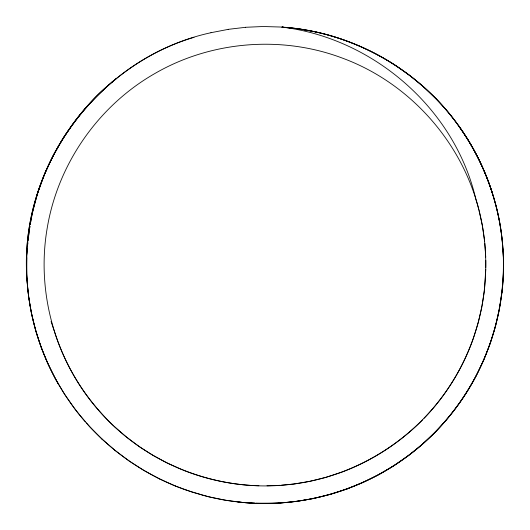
<?xml version="1.0" encoding="UTF-8"?>
<svg xmlns="http://www.w3.org/2000/svg" width="530" height="530" viewBox="0 0 530 530"><rect width="100%" height="100%" fill="white"/><g stroke="black" fill="none" stroke-linecap="round" stroke-linejoin="round"><path stroke-width="0.79" d="M485.745 269.267L484.453 290.36L482.115 305.631M485.752 267.643L485.785 260.323M436.455 99.209C485.606 149.665 510.277 222.448 501.956 292.388M26.765 257.606L26.758 275.043A238.374 237.924 -71.1 0 0 37.365 336.033C47.336 367.462 63.56 396.983 85.423 421.714M503.454 263.125C504.467 339.478 466.135 414.785 403.833 458.92C346.706 500.115 271.095 513.848 203.142 495.325M26.546 260.998C26.646 154.469 106.835 55.199 210.966 32.721M27.322 248.159C23.618 295.263 35.013 343.235 58.446 384.197M27.461 246.529L27.799 242.455M27.931 240.825L29.362 229.497M26.791 254.347L27.302 248.577M27.447 246.927L27.812 242.806M27.957 241.163L29.912 226.409M501.93 292.368L499.3 309.745L495.378 326.858L490.204 343.639M29.634 227.893L29.912 226.284M30.184 224.674C38.875 171.713 66.641 122.284 106.716 86.662M30.197 224.78L32.217 213.365L37.57 193.377L44.613 173.992M481.995 306.433L478.358 322.28L473.807 337.047M473.568 337.822C462.975 367.714 446.127 395.387 424.066 418.203M490.177 343.612L483.817 359.989L476.238 375.823M44.957 173.25L53.291 155.316L63.554 137.449L70.066 128.068M476.212 375.803C465.254 396.513 451.328 415.586 434.951 432.341M70.993 126.73C83.283 109.014 98.288 93.227 115.01 79.639M422.423 419.999C399.507 443.12 371.57 461.113 341.048 472.422M422.185 444.392L434.978 432.367M111.645 82.408L115.818 78.99M422.211 444.412L408.564 455.469L394.161 465.512M115.282 79.414L115.812 78.99M379.063 474.469L394.188 465.532M379.089 474.496L363.341 482.293L347.097 488.938M194.02 37.325C91.856 67.469 19.212 172.303 26.891 278.548M326.361 477.199L340.273 472.667M347.124 488.965L330.402 494.371L313.349 498.558M325.586 477.45L309.792 481.333L293.759 484.036L281.615 485.175M210.94 32.701L228.198 29.375M313.376 498.584L296.038 501.486L278.555 503.129M228.172 29.349L245.635 27.302M279.999 485.328L267.007 485.772M245.609 27.282L263.178 26.52L280.728 27.03L298.191 28.832M278.588 503.149L256.222 503.222M258.878 485.752C232.856 485.069 207.031 479.617 182.843 470.031M243.475 502.539L254.658 503.156M478.868 209.681C461.498 141.132 409.206 82.912 342.91 58.307C281.96 35.093 211.033 40.876 154.641 73.65C98.03 106.04 57.505 164.538 47.071 228.914C36.192 293.223 55.703 361.659 98.852 410.565C145.18 463.982 218.062 492.469 288.333 484.645C353.212 477.974 413.963 440.914 449.592 386.284C485.593 331.893 495.484 261.423 475.854 199.22C454.939 108.809 373.624 38.326 281.993 27.076L283.265 27.176M282.821 27.136L281.993 27.076M282.742 27.136C353.782 32.197 421.622 70.954 461.471 130.082L462.551 131.394A238.361 237.917 37.9 0 1 492.642 193.973C517.764 272.367 498.094 362.725 442.921 423.768C392.372 480.988 313.409 511.039 237.612 501.903M285.279 27.341C355.087 33.006 421.257 71.331 460.948 129.042L468.851 141.205M226.058 500.307L243.502 502.559M298.165 28.812L315.476 31.913M226.085 500.333L208.853 496.809L191.953 492.045L175.45 486.056M315.449 31.893C344.05 38.239 371.437 49.707 395.99 65.694M186.368 490.151L203.169 495.345M186.394 490.177C142.166 474.648 102.78 445.935 74.518 408.531M182.075 469.752L167.242 463.094L153.654 455.747M159.437 478.868L175.476 486.083M159.464 478.895L143.988 470.527L129.201 461.067L115.142 450.54M152.938 455.363L139.238 446.604L126.226 436.859L113.957 426.18M395.963 65.674L410.3 75.869M410.273 75.85L423.821 87.072L436.481 99.236M101.906 439.012L115.169 450.566M113.387 425.603C86.204 399.878 65.733 367.224 54.424 331.548M89.543 426.544L101.932 439.039M86.436 422.907L89.57 426.564M64.474 394.134L74.544 408.557M458.927 126.166C483.857 161.292 499.472 203.142 502.606 246.159M55.517 379.036L64.501 394.154M55.544 379.056L47.693 363.315L41.048 347.064L35.616 330.369M51.072 321.432L54.159 330.786M31.429 313.323L35.649 330.395M479.041 210.476L482.36 225.568L484.672 241.66M28.507 296.012L31.455 313.343M26.864 278.528L28.534 296.031M502.718 247.748L503.381 257.308M484.784 243.283L485.738 257.077M468.818 141.225A238.599 238.03 -77.9 0 1 492.635 194.006"/></g></svg>
